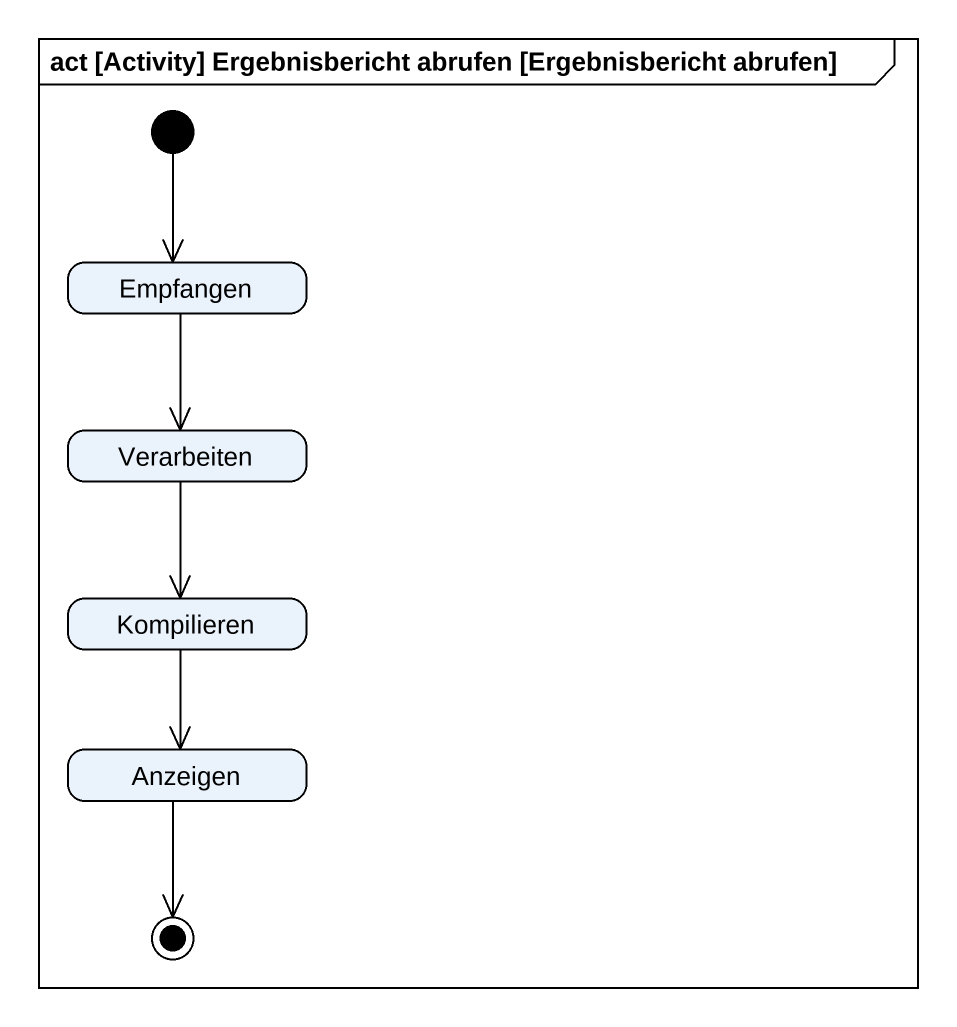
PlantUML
@startuml
mainframe act [Activity] Ergebnisbericht abrufen [Ergebnisbericht abrufen]
hide empty description
state Empfangen
state Verarbeiten
state Kompilieren
state Anzeigen
[*] --> Empfangen
Empfangen --> Verarbeiten
Verarbeiten --> Kompilieren
Kompilieren --> Anzeigen
Anzeigen --> [*]
@enduml
